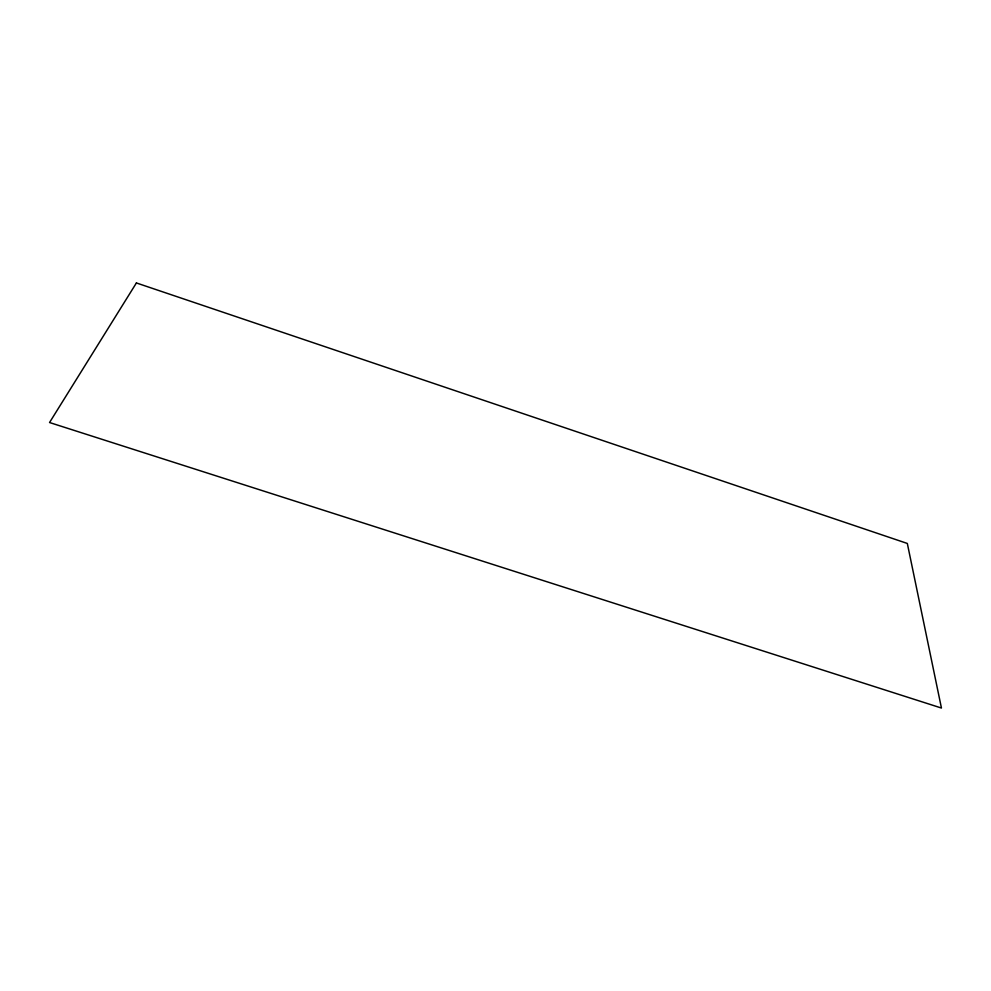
<?xml version="1.0" encoding="UTF-8"?>
<svg xmlns="http://www.w3.org/2000/svg" width="991" height="991" viewBox="0 0 991 991"><rect width="100%" height="100%" fill="white"/><g stroke="black" fill="none" stroke-linecap="round" stroke-linejoin="round"><path stroke-width="1.49" d="M136.399 282.955L49.55 422.525L941.45 708.045L907.322 543.452L136.399 282.955"/></g></svg>
